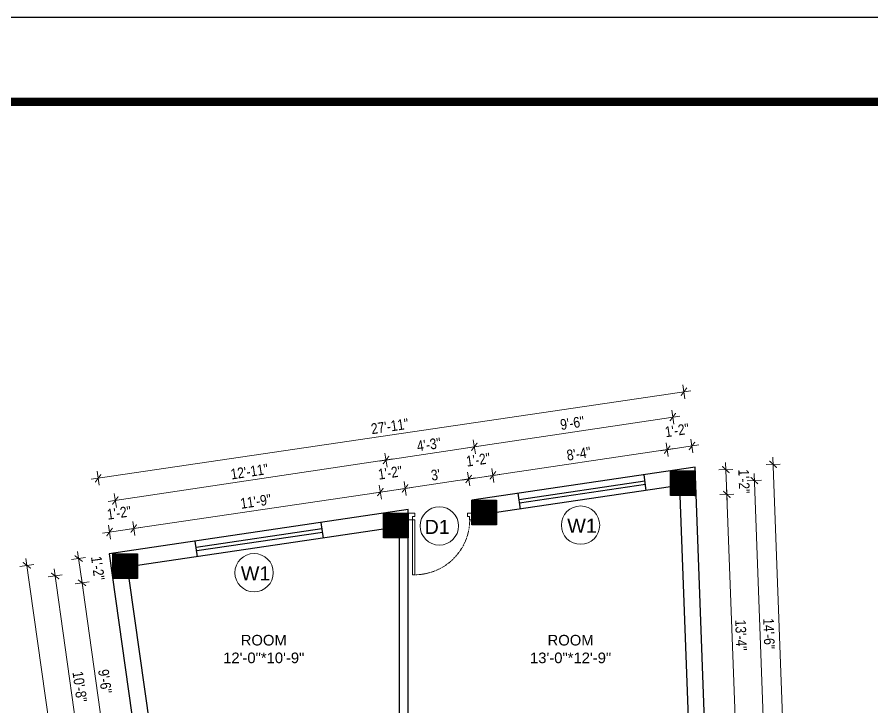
# Model space of a CAD drawing. Header units: inches. Extents: x -9985691 to 3643, y -3270716 to 4788.
# Drawn here: x -4973221.7 to -4972737.6, y -3261962.2 to -3261571.7 of the extents above; entities that cross this region are included whole.
import ezdxf

# ---------------------------------------------------------------- set-up
doc = ezdxf.new("R2010")
doc.units = ezdxf.units.IN
doc.header["$LTSCALE"] = 2
doc.header["$MEASUREMENT"] = 0
doc.header["$PDMODE"] = 34
doc.linetypes.add('HIDDEN', pattern=[0.375, 0.25, -0.125])
doc.layers.get('0').update_dxf_attribs({"linetype": 'CONTINUOUS'})
doc.layers.get('DEFPOINTS').update_dxf_attribs({"color": 141, "linetype": 'CONTINUOUS'})
doc.layers.add('A-Hatch', color=7, linetype='CONTINUOUS')
for name, color, linetype, lineweight in [('Annotate-Lite.w', 177, 'CONTINUOUS', 9), ('DIM 1-100', 4, 'CONTINUOUS', 13), ('Door-Window.w', 4, 'CONTINUOUS', 15), ('TEXT', 181, 'CONTINUOUS', 25)]:
    doc.layers.add(name, color=color, linetype=linetype, lineweight=lineweight)
doc.styles.add('arial.', font='arial.ttf')
doc.styles.add('gaurav', font='arial.ttf')
doc.styles.get("Standard").update_dxf_attribs({"font": 'ARIALN.TTF'})
doc.dimstyles.new('1 by 96', dxfattribs={"dimtxt": 6, "dimasz": 4, "dimexe": 4, "dimexo": 4, "dimgap": 2, "dimtad": 1, "dimdec": 0, "dimzin": 0, "dimdsep": 46, "dimlunit": 4, "dimtxsty": 'Standard', "dimblk": 'ARCHTICK', "dimcen": 0, "dimdle": 4, "dimadec": 0, "dimazin": 0, "dimtfac": 1, "dimtdec": 0, "dimtix": 1, "dimtofl": 0, "dimtmove": 1, "dimatfit": 3, "dimldrblk": 'ARCHTICK', "dimfxl": 4, "dimfxlon": 1, "dimtolj": 1, "dimtzin": 0, "dimlwd": -1, "dimlwe": -1, "dimarcsym": 0})

# ---------------------------------------------------------------- blocks, each defined once
blk = doc.blocks.new('3-0')
at = {"ltscale": 3}
for p, q in [((11063.05, 10097.68), (11065.97, 10099.9)), ((11065.97, 10099.9), (11066.71, 10098.92)), ((11063.05, 10097.68), (11064.53, 10095.73)), ((11065.99, 10096.84), (11064.53, 10095.73)), ((11065.25, 10097.81), (11066.71, 10098.92)), ((11065.99, 10096.84), (11065.25, 10097.81)), ((11085.5, 10074.13), (11110.32, 10092.96)), ((11086.24, 10073.15), (11111.05, 10091.97)), ((11111.05, 10091.97), (11110.32, 10092.96)), ((11084.04, 10073.02), (11082.57, 10071.91)), ((11082.57, 10071.91), (11084.79, 10068.98)), ((11084.04, 10073.02), (11084.78, 10072.04)), ((11084.78, 10072.04), (11086.24, 10073.15)), ((11084.79, 10068.98), (11087.72, 10071.2)), ((11086.24, 10073.15), (11085.5, 10074.13)), ((11087.72, 10071.2), (11086.24, 10073.15))]:
    blk.add_line(p, q, dxfattribs=at)
at = {"layer": 'Door-Window.w', "color": 9, "linetype": 'HIDDEN', "lineweight": 18}
blk.add_arc((11085.5, 10074.13), 31.16, 37.1906, 127.1465, dxfattribs=at)
blk = doc.blocks.new('_ArchTick')
at = {"color": 0, "linetype": 'ByBlock', "const_width": 0.15}
blk.add_lwpolyline([(-0.5, -0.5), (0.5, 0.5)], dxfattribs=at)
blk = doc.blocks.new('*D330')
at = {"layer": 'DEFPOINTS', "color": 0, "ltscale": 0.5, "transparency": 16777216}
for p in [(-4973184.92, -3261891.95), (-4973167.52, -3261889.5), (-4973149.66, -3262002.24)]:
    blk.add_point(p, dxfattribs=at)
at = {"layer": 'DIM 1-100', "color": 0, "ltscale": 0.5, "transparency": 16777216}
for p, q in [((-4973168.44, -3262008.92), (-4973185.48, -3261887.99)), ((-4973180.96, -3261891.39), (-4973188.88, -3261892.51)), ((-4973165.04, -3262004.41), (-4973172.96, -3262005.52))]:
    blk.add_line(p, q, dxfattribs=at)
at = {"layer": 'DIM 1-100', "color": 0, "ltscale": 0.5, "transparency": 16777216, "xscale": 4, "yscale": 4, "zscale": 4}
for p, rotation in [((-4973184.92, -3261891.95), 98.01894551880068), ((-4973169, -3262004.96), 278.0189455188006)]:
    blk.add_blockref('_ArchTick', p, dxfattribs=dict(at, rotation=rotation))
at = {"layer": 'DIM 1-100', "color": 0, "ltscale": 0.5, "transparency": 16777216, "insert": (-4973171.94, -3261947.75), "char_height": 6, "attachment_point": 5, "rotation": 278.0189}
blk.add_mtext('\\A1;9\'-6"', dxfattribs=at)
blk = doc.blocks.new('*D331')
at = {"layer": 'DEFPOINTS', "color": 0, "ltscale": 0.5, "transparency": 16777216}
for p in [(-4973186.85, -3261878.22), (-4973167.52, -3261875.5), (-4973167.52, -3261889.5)]:
    blk.add_point(p, dxfattribs=at)
at = {"layer": 'DIM 1-100', "color": 0, "ltscale": 0.5, "transparency": 16777216}
for p, q in [((-4973184.36, -3261895.91), (-4973187.41, -3261874.26)), ((-4973182.89, -3261877.66), (-4973190.81, -3261878.78)), ((-4973180.96, -3261891.39), (-4973188.88, -3261892.51))]:
    blk.add_line(p, q, dxfattribs=at)
at = {"layer": 'DIM 1-100', "color": 0, "ltscale": 0.5, "transparency": 16777216, "xscale": 4, "yscale": 4, "zscale": 4}
for p, rotation in [((-4973186.85, -3261878.22), 98.01894551880068), ((-4973184.92, -3261891.95), 278.0189455188006)]:
    blk.add_blockref('_ArchTick', p, dxfattribs=dict(at, rotation=rotation))
at = {"layer": 'DIM 1-100', "color": 0, "ltscale": 0.5, "transparency": 16777216, "insert": (-4973175.96, -3261883.69), "char_height": 6, "attachment_point": 5, "rotation": 278.0189}
blk.add_mtext('\\A1;1\'-2"', dxfattribs=at)
blk = doc.blocks.new('*D340')
at = {"layer": 'DEFPOINTS', "color": 0, "ltscale": 0.5, "transparency": 16777216}
for p in [(-4973160.52, -3261882.5), (-4973200.15, -3261888.08), (-4973142.66, -3262009.24)]:
    blk.add_point(p, dxfattribs=at)
at = {"layer": 'DIM 1-100', "color": 0, "ltscale": 0.5, "transparency": 16777216}
for p, q in [((-4973181.73, -3262018.78), (-4973200.71, -3261884.12)), ((-4973196.19, -3261887.52), (-4973204.11, -3261888.64)), ((-4973178.33, -3262014.26), (-4973186.25, -3262015.38))]:
    blk.add_line(p, q, dxfattribs=at)
at = {"layer": 'DIM 1-100', "color": 0, "ltscale": 0.5, "transparency": 16777216, "xscale": 4, "yscale": 4, "zscale": 4}
for p, rotation in [((-4973200.15, -3261888.08), 98.01894551879886), ((-4973182.29, -3262014.82), 278.0189455187988)]:
    blk.add_blockref('_ArchTick', p, dxfattribs=dict(at, rotation=rotation))
at = {"layer": 'DIM 1-100', "color": 0, "ltscale": 0.5, "transparency": 16777216, "insert": (-4973186.21, -3261950.75), "char_height": 6, "attachment_point": 5, "rotation": 278.0189}
blk.add_mtext('\\A1;10\'-8"', dxfattribs=at)
blk = doc.blocks.new('*D341')
at = {"layer": 'DEFPOINTS', "color": 0, "ltscale": 0.5, "transparency": 16777216}
for p in [(-4973169.49, -3261875.5), (-4973129.45, -3262159.74), (-4973176.12, -3262166.32)]:
    blk.add_point(p, dxfattribs=at)
at = {"layer": 'DIM 1-100', "color": 0, "ltscale": 0.5, "transparency": 16777216}
for p, q in [((-4973216.72, -3261878.11), (-4973175.56, -3262170.28)), ((-4973212.2, -3261881.51), (-4973220.12, -3261882.63)), ((-4973172.16, -3262165.76), (-4973180.08, -3262166.87))]:
    blk.add_line(p, q, dxfattribs=at)
at = {"layer": 'DIM 1-100', "color": 0, "ltscale": 0.5, "transparency": 16777216, "xscale": 4, "yscale": 4, "zscale": 4}
for p, rotation in [((-4973216.16, -3261882.07), 98.01894551889016), ((-4973176.12, -3262166.32), 278.0189455188902)]:
    blk.add_blockref('_ArchTick', p, dxfattribs=dict(at, rotation=rotation))
at = {"layer": 'DIM 1-100', "color": 0, "ltscale": 0.5, "transparency": 16777216, "insert": (-4973191.13, -3262023.49), "char_height": 6, "attachment_point": 5, "rotation": 278.0189}
blk.add_mtext('\\A1;23\'-11"', dxfattribs=at)
blk = doc.blocks.new('*D325')
at = {"layer": 'DEFPOINTS', "color": 0, "ltscale": 0.5, "transparency": 16777216}
for p in [(-4972837.77, -3261842.56), (-4972819.81, -3261841.9), (-4972831.28, -3262002.24)]:
    blk.add_point(p, dxfattribs=at)
at = {"layer": 'DIM 1-100', "color": 0, "ltscale": 0.5, "transparency": 16777216}
for p, q in [((-4972813.77, -3262005.6), (-4972819.96, -3261837.9)), ((-4972823.81, -3261842.04), (-4972815.81, -3261841.75)), ((-4972817.91, -3262001.75), (-4972809.92, -3262001.45))]:
    blk.add_line(p, q, dxfattribs=at)
at = {"layer": 'DIM 1-100', "color": 0, "ltscale": 0.5, "transparency": 16777216, "xscale": 4, "yscale": 4, "zscale": 4}
for p, rotation in [((-4972819.81, -3261841.9), 92.11435361980234), ((-4972813.91, -3262001.6), 272.1143536198023)]:
    blk.add_blockref('_ArchTick', p, dxfattribs=dict(at, rotation=rotation))
at = {"layer": 'DIM 1-100', "color": 0, "ltscale": 0.5, "transparency": 16777216, "insert": (-4972811.8, -3261921.56), "char_height": 6, "attachment_point": 5, "rotation": 272.1144}
blk.add_mtext('\\A1;13\'-4"', dxfattribs=at)
blk = doc.blocks.new('*D326')
at = {"layer": 'DEFPOINTS', "color": 0, "ltscale": 0.5, "transparency": 16777216}
for p in [(-4972837.77, -3261828.56), (-4972820.33, -3261827.91), (-4972837.77, -3261842.56)]:
    blk.add_point(p, dxfattribs=at)
at = {"layer": 'DIM 1-100', "color": 0, "ltscale": 0.5, "transparency": 16777216}
for p, q in [((-4972819.66, -3261845.89), (-4972820.47, -3261823.92)), ((-4972824.32, -3261828.06), (-4972816.33, -3261827.77)), ((-4972823.81, -3261842.04), (-4972815.81, -3261841.75))]:
    blk.add_line(p, q, dxfattribs=at)
at = {"layer": 'DIM 1-100', "color": 0, "ltscale": 0.5, "transparency": 16777216, "xscale": 4, "yscale": 4, "zscale": 4}
for p, rotation in [((-4972820.33, -3261827.91), 92.11435361980234), ((-4972819.81, -3261841.9), 272.1143536198023)]:
    blk.add_blockref('_ArchTick', p, dxfattribs=dict(at, rotation=rotation))
at = {"layer": 'DIM 1-100', "color": 0, "ltscale": 0.5, "transparency": 16777216, "insert": (-4972810.05, -3261834.54), "char_height": 6, "attachment_point": 5, "rotation": 272.1144}
blk.add_mtext('\\A1;1\'-2"', dxfattribs=at)
blk = doc.blocks.new('*D328')
at = {"layer": 'DEFPOINTS', "color": 0, "ltscale": 0.5, "transparency": 16777216}
for p in [(-4972844.77, -3261835.56), (-4972804.23, -3261834.06), (-4972838.28, -3262009.24)]:
    blk.add_point(p, dxfattribs=at)
at = {"layer": 'DIM 1-100', "color": 0, "ltscale": 0.5, "transparency": 16777216}
for p, q in [((-4972797.67, -3262011.74), (-4972804.37, -3261830.06)), ((-4972808.22, -3261834.21), (-4972800.23, -3261833.91)), ((-4972801.81, -3262007.89), (-4972793.82, -3262007.6))]:
    blk.add_line(p, q, dxfattribs=at)
at = {"layer": 'DIM 1-100', "color": 0, "ltscale": 0.5, "transparency": 16777216, "xscale": 4, "yscale": 4, "zscale": 4}
for p, rotation in [((-4972804.23, -3261834.06), 92.11435361980189), ((-4972797.81, -3262007.75), 272.1143536198019)]:
    blk.add_blockref('_ArchTick', p, dxfattribs=dict(at, rotation=rotation))
at = {"layer": 'DIM 1-100', "color": 0, "ltscale": 0.5, "transparency": 16777216, "insert": (-4972795.96, -3261920.72), "char_height": 6, "attachment_point": 5, "rotation": 272.1144}
blk.add_mtext('\\A1;14\'-6"', dxfattribs=at)
blk = doc.blocks.new('*D313')
at = {"layer": 'DEFPOINTS', "color": 0, "ltscale": 0.5, "transparency": 16777216}
for p in [(-4972793.6, -3261824.86), (-4972837.77, -3261826.49), (-4972825.47, -3262159.74)]:
    blk.add_point(p, dxfattribs=at)
at = {"layer": 'DIM 1-100', "color": 0, "ltscale": 0.5, "transparency": 16777216}
for p, q in [((-4972781.15, -3262162.11), (-4972793.74, -3261820.86)), ((-4972797.59, -3261825.01), (-4972789.6, -3261824.71)), ((-4972785.29, -3262158.26), (-4972777.3, -3262157.96))]:
    blk.add_line(p, q, dxfattribs=at)
at = {"layer": 'DIM 1-100', "color": 0, "ltscale": 0.5, "transparency": 16777216, "xscale": 4, "yscale": 4, "zscale": 4}
for p, rotation in [((-4972793.6, -3261824.86), 92.11435361988767), ((-4972781.29, -3262158.11), 272.1143536198877)]:
    blk.add_blockref('_ArchTick', p, dxfattribs=dict(at, rotation=rotation))
at = {"layer": 'DIM 1-100', "color": 0, "ltscale": 0.5, "transparency": 16777216, "insert": (-4972782.38, -3261991.3), "char_height": 6, "attachment_point": 5, "rotation": 272.1144}
blk.add_mtext('\\A1;27\'-9"', dxfattribs=at)
blk = doc.blocks.new('*D314')
at = {"layer": 'DEFPOINTS', "color": 0, "ltscale": 0.5, "transparency": 16777216}
for p in [(-4973015.98, -3261840.58), (-4973014.21, -3261852.56), (-4973153.52, -3261875.5)]:
    blk.add_point(p, dxfattribs=at)
at = {"layer": 'DIM 1-100', "color": 0, "ltscale": 0.5, "transparency": 16777216}
for p, q in [((-4973159.59, -3261861.8), (-4973012.02, -3261840)), ((-4973015.4, -3261844.54), (-4973016.57, -3261836.63)), ((-4973155.04, -3261865.17), (-4973156.21, -3261857.26))]:
    blk.add_line(p, q, dxfattribs=at)
at = {"layer": 'DIM 1-100', "color": 0, "ltscale": 0.5, "transparency": 16777216, "xscale": 4, "yscale": 4, "zscale": 4}
for p, rotation in [((-4973015.98, -3261840.58), 8.403880657175328), ((-4973155.63, -3261861.22), 188.4038806571753)]:
    blk.add_blockref('_ArchTick', p, dxfattribs=dict(at, rotation=rotation))
at = {"layer": 'DIM 1-100', "color": 0, "ltscale": 0.5, "transparency": 16777216, "insert": (-4973086.55, -3261845.89), "char_height": 6, "attachment_point": 5, "rotation": 8.4039}
blk.add_mtext('\\A1;11\'-9"', dxfattribs=at)
blk = doc.blocks.new('*D315')
at = {"layer": 'DEFPOINTS', "color": 0, "ltscale": 0.5, "transparency": 16777216}
for p in [(-4973001.98, -3261838.52), (-4973014.21, -3261852.56), (-4973000.21, -3261850.49)]:
    blk.add_point(p, dxfattribs=at)
at = {"layer": 'DIM 1-100', "color": 0, "ltscale": 0.5, "transparency": 16777216}
for p, q in [((-4973001.4, -3261842.47), (-4973002.57, -3261834.56)), ((-4973019.94, -3261841.17), (-4972998.02, -3261837.93)), ((-4973015.4, -3261844.54), (-4973016.57, -3261836.63))]:
    blk.add_line(p, q, dxfattribs=at)
at = {"layer": 'DIM 1-100', "color": 0, "ltscale": 0.5, "transparency": 16777216, "xscale": 4, "yscale": 4, "zscale": 4}
for p, rotation in [((-4973001.98, -3261838.52), 8.403880657175328), ((-4973015.98, -3261840.58), 188.4038806571753)]:
    blk.add_blockref('_ArchTick', p, dxfattribs=dict(at, rotation=rotation))
at = {"layer": 'DIM 1-100', "color": 0, "ltscale": 0.5, "transparency": 16777216, "insert": (-4973010.45, -3261829.63), "char_height": 6, "attachment_point": 5, "rotation": 8.4039}
blk.add_mtext('\\A1;1\'-2"', dxfattribs=at)
blk = doc.blocks.new('*D316')
at = {"layer": 'DEFPOINTS', "color": 0, "ltscale": 0.5, "transparency": 16777216}
for p in [(-4972965.98, -3261833.2), (-4972964.21, -3261845.17), (-4973000.21, -3261850.49)]:
    blk.add_point(p, dxfattribs=at)
at = {"layer": 'DIM 1-100', "color": 0, "ltscale": 0.5, "transparency": 16777216}
for p, q in [((-4972965.4, -3261837.15), (-4972966.57, -3261829.24)), ((-4973005.94, -3261839.1), (-4972962.02, -3261832.61)), ((-4973001.4, -3261842.47), (-4973002.57, -3261834.56))]:
    blk.add_line(p, q, dxfattribs=at)
at = {"layer": 'DIM 1-100', "color": 0, "ltscale": 0.5, "transparency": 16777216, "xscale": 4, "yscale": 4, "zscale": 4}
for p, rotation in [((-4972965.98, -3261833.2), 8.403880657175328), ((-4973001.98, -3261838.52), 188.4038806571753)]:
    blk.add_blockref('_ArchTick', p, dxfattribs=dict(at, rotation=rotation))
at = {"layer": 'DIM 1-100', "color": 0, "ltscale": 0.5, "transparency": 16777216, "insert": (-4972984.72, -3261830.85), "char_height": 6, "attachment_point": 5, "rotation": 8.4039}
blk.add_mtext("\\A1;3'", dxfattribs=at)
blk = doc.blocks.new('*D317')
at = {"layer": 'DEFPOINTS', "color": 0, "ltscale": 0.5, "transparency": 16777216}
for p in [(-4972952.28, -3261831.17), (-4972964.21, -3261845.17), (-4972950.21, -3261845.17)]:
    blk.add_point(p, dxfattribs=at)
at = {"layer": 'DIM 1-100', "color": 0, "ltscale": 0.5, "transparency": 16777216}
for p, q in [((-4972969.94, -3261833.78), (-4972948.32, -3261830.59)), ((-4972965.4, -3261837.15), (-4972966.57, -3261829.24)), ((-4972951.7, -3261835.13), (-4972952.86, -3261827.22))]:
    blk.add_line(p, q, dxfattribs=at)
at = {"layer": 'DIM 1-100', "color": 0, "ltscale": 0.5, "transparency": 16777216, "xscale": 4, "yscale": 4, "zscale": 4}
for p, rotation in [((-4972965.98, -3261833.2), 188.4038806571753), ((-4972952.28, -3261831.17), 8.403880657175328)]:
    blk.add_blockref('_ArchTick', p, dxfattribs=dict(at, rotation=rotation))
at = {"layer": 'DIM 1-100', "color": 0, "ltscale": 0.5, "transparency": 16777216, "insert": (-4972960.6, -3261822.27), "char_height": 6, "attachment_point": 5, "rotation": 8.4039}
blk.add_mtext('\\A1;1\'-2"', dxfattribs=at)
blk = doc.blocks.new('*D318')
at = {"layer": 'DEFPOINTS', "color": 0, "ltscale": 0.5, "transparency": 16777216}
for p in [(-4972853.54, -3261816.59), (-4972851.77, -3261828.56), (-4972950.21, -3261845.17)]:
    blk.add_point(p, dxfattribs=at)
at = {"layer": 'DIM 1-100', "color": 0, "ltscale": 0.5, "transparency": 16777216}
for p, q in [((-4972956.24, -3261831.76), (-4972849.58, -3261816)), ((-4972852.96, -3261820.54), (-4972854.12, -3261812.63)), ((-4972951.7, -3261835.13), (-4972952.86, -3261827.22))]:
    blk.add_line(p, q, dxfattribs=at)
at = {"layer": 'DIM 1-100', "color": 0, "ltscale": 0.5, "transparency": 16777216, "xscale": 4, "yscale": 4, "zscale": 4}
for p, rotation in [((-4972853.54, -3261816.59), 8.403880657175328), ((-4972952.28, -3261831.17), 188.4038806571753)]:
    blk.add_blockref('_ArchTick', p, dxfattribs=dict(at, rotation=rotation))
at = {"layer": 'DIM 1-100', "color": 0, "ltscale": 0.5, "transparency": 16777216, "insert": (-4972903.65, -3261818.87), "char_height": 6, "attachment_point": 5, "rotation": 8.4039}
blk.add_mtext('\\A1;8\'-4"', dxfattribs=at)
blk = doc.blocks.new('*D319')
at = {"layer": 'DEFPOINTS', "color": 0, "ltscale": 0.5, "transparency": 16777216}
for p in [(-4972839.54, -3261814.52), (-4972851.77, -3261828.56), (-4972837.77, -3261826.49)]:
    blk.add_point(p, dxfattribs=at)
at = {"layer": 'DIM 1-100', "color": 0, "ltscale": 0.5, "transparency": 16777216}
for p, q in [((-4972838.96, -3261818.47), (-4972840.12, -3261810.56)), ((-4972857.5, -3261817.17), (-4972835.58, -3261813.93)), ((-4972852.96, -3261820.54), (-4972854.12, -3261812.63))]:
    blk.add_line(p, q, dxfattribs=at)
at = {"layer": 'DIM 1-100', "color": 0, "ltscale": 0.5, "transparency": 16777216, "xscale": 4, "yscale": 4, "zscale": 4}
for p, rotation in [((-4972853.54, -3261816.59), 188.4038806571753), ((-4972839.54, -3261814.52), 8.403880657175328)]:
    blk.add_blockref('_ArchTick', p, dxfattribs=dict(at, rotation=rotation))
at = {"layer": 'DIM 1-100', "color": 0, "ltscale": 0.5, "transparency": 16777216, "insert": (-4972848.01, -3261805.63), "char_height": 6, "attachment_point": 5, "rotation": 8.4039}
blk.add_mtext('\\A1;1\'-2"', dxfattribs=at)
blk = doc.blocks.new('*D320')
at = {"layer": 'DEFPOINTS', "color": 0, "ltscale": 0.5, "transparency": 16777216}
for p in [(-4973169.33, -3261863.24), (-4973167.52, -3261875.5), (-4973153.52, -3261875.5)]:
    blk.add_point(p, dxfattribs=at)
at = {"layer": 'DIM 1-100', "color": 0, "ltscale": 0.5, "transparency": 16777216}
for p, q in [((-4973168.75, -3261867.2), (-4973169.91, -3261859.28)), ((-4973155.04, -3261865.17), (-4973156.21, -3261857.26)), ((-4973151.67, -3261860.63), (-4973173.29, -3261863.82))]:
    blk.add_line(p, q, dxfattribs=at)
at = {"layer": 'DIM 1-100', "color": 0, "ltscale": 0.5, "transparency": 16777216, "xscale": 4, "yscale": 4, "zscale": 4}
for p, rotation in [((-4973155.63, -3261861.22), 8.40388065717532), ((-4973169.33, -3261863.24), 188.4038806571753)]:
    blk.add_blockref('_ArchTick', p, dxfattribs=dict(at, rotation=rotation))
at = {"layer": 'DIM 1-100', "color": 0, "ltscale": 0.5, "transparency": 16777216, "insert": (-4973163.94, -3261852.31), "char_height": 6, "attachment_point": 5, "rotation": 8.4039}
blk.add_mtext('\\A1;1\'-2"', dxfattribs=at)
blk = doc.blocks.new('*D321')
at = {"layer": 'DEFPOINTS', "color": 0, "ltscale": 0.5, "transparency": 16777216}
for p in [(-4973166.07, -3261845.39), (-4973007.21, -3261859.56), (-4973160.52, -3261882.5)]:
    blk.add_point(p, dxfattribs=at)
at = {"layer": 'DIM 1-100', "color": 0, "ltscale": 0.5, "transparency": 16777216}
for p, q in [((-4973012.17, -3261826.41), (-4973013.36, -3261818.5)), ((-4973008.81, -3261821.86), (-4973170.03, -3261845.98)), ((-4973165.48, -3261849.35), (-4973166.66, -3261841.44))]:
    blk.add_line(p, q, dxfattribs=at)
at = {"layer": 'DIM 1-100', "color": 0, "ltscale": 0.5, "transparency": 16777216, "xscale": 4, "yscale": 4, "zscale": 4}
for p, rotation in [((-4973012.76, -3261822.45), 8.510423086332324), ((-4973166.07, -3261845.39), 188.5104230863323)]:
    blk.add_blockref('_ArchTick', p, dxfattribs=dict(at, rotation=rotation))
at = {"layer": 'DIM 1-100', "color": 0, "ltscale": 0.5, "transparency": 16777216, "insert": (-4973090.16, -3261828.96), "char_height": 6, "attachment_point": 5, "rotation": 8.5104}
blk.add_mtext('\\A1;12\'-11"', dxfattribs=at)
blk = doc.blocks.new('*D345')
at = {"layer": 'DEFPOINTS', "color": 0, "ltscale": 0.5, "transparency": 16777216}
for p in [(-4972962.78, -3261814.97), (-4972957.21, -3261852.17), (-4973007.21, -3261859.56)]:
    blk.add_point(p, dxfattribs=at)
at = {"layer": 'DIM 1-100', "color": 0, "ltscale": 0.5, "transparency": 16777216}
for p, q in [((-4972962.19, -3261818.93), (-4972963.37, -3261811.02)), ((-4973016.72, -3261823.04), (-4972958.82, -3261814.38)), ((-4973012.17, -3261826.41), (-4973013.36, -3261818.5))]:
    blk.add_line(p, q, dxfattribs=at)
at = {"layer": 'DIM 1-100', "color": 0, "ltscale": 0.5, "transparency": 16777216, "xscale": 4, "yscale": 4, "zscale": 4}
for p, rotation in [((-4972962.78, -3261814.97), 8.510423086327975), ((-4973012.76, -3261822.45), 188.510423086328)]:
    blk.add_blockref('_ArchTick', p, dxfattribs=dict(at, rotation=rotation))
at = {"layer": 'DIM 1-100', "color": 0, "ltscale": 0.5, "transparency": 16777216, "insert": (-4972988.52, -3261813.7), "char_height": 6, "attachment_point": 5, "rotation": 8.5104}
blk.add_mtext('\\A1;4\'-3"', dxfattribs=at)
blk = doc.blocks.new('*D346')
at = {"layer": 'DEFPOINTS', "color": 0, "ltscale": 0.5, "transparency": 16777216}
for p in [(-4972850.37, -3261798.15), (-4972844.77, -3261835.56), (-4972957.21, -3261852.17)]:
    blk.add_point(p, dxfattribs=at)
at = {"layer": 'DIM 1-100', "color": 0, "ltscale": 0.5, "transparency": 16777216}
for p, q in [((-4972849.78, -3261802.11), (-4972850.96, -3261794.19)), ((-4972966.73, -3261815.56), (-4972846.41, -3261797.56)), ((-4972962.19, -3261818.93), (-4972963.37, -3261811.02))]:
    blk.add_line(p, q, dxfattribs=at)
at = {"layer": 'DIM 1-100', "color": 0, "ltscale": 0.5, "transparency": 16777216, "xscale": 4, "yscale": 4, "zscale": 4}
for p, rotation in [((-4972850.37, -3261798.15), 8.510423086327975), ((-4972962.78, -3261814.97), 188.510423086328)]:
    blk.add_blockref('_ArchTick', p, dxfattribs=dict(at, rotation=rotation))
at = {"layer": 'DIM 1-100', "color": 0, "ltscale": 0.5, "transparency": 16777216, "insert": (-4972907.32, -3261801.55), "char_height": 6, "attachment_point": 5, "rotation": 8.5104}
blk.add_mtext('\\A1;9\'-6"', dxfattribs=at)
blk = doc.blocks.new('*D382')
at = {"layer": 'DEFPOINTS', "color": 0, "ltscale": 0.5, "transparency": 16777216}
for p in [(-4972837.77, -3261826.49), (-4973175.8, -3261832.8), (-4973169.49, -3261875.5)]:
    blk.add_point(p, dxfattribs=at)
at = {"layer": 'DIM 1-100', "color": 0, "ltscale": 0.5, "transparency": 16777216}
for p, q in [((-4972843.49, -3261787.75), (-4972844.66, -3261779.84)), ((-4972840.12, -3261783.21), (-4973179.76, -3261833.38)), ((-4973175.21, -3261836.76), (-4973176.38, -3261828.84))]:
    blk.add_line(p, q, dxfattribs=at)
at = {"layer": 'DIM 1-100', "color": 0, "ltscale": 0.5, "transparency": 16777216, "xscale": 4, "yscale": 4, "zscale": 4}
for p, rotation in [((-4972844.08, -3261783.79), 8.403880655919362), ((-4973175.8, -3261832.8), 188.4038806559193)]:
    blk.add_blockref('_ArchTick', p, dxfattribs=dict(at, rotation=rotation))
at = {"layer": 'DIM 1-100', "color": 0, "ltscale": 0.5, "transparency": 16777216, "insert": (-4973010.67, -3261803.34), "char_height": 6, "attachment_point": 5, "rotation": 8.4039}
blk.add_mtext('\\A1;27\'-11"', dxfattribs=at)

msp = doc.modelspace()

# ---------------------------------------------------------------- hatches: boundary and pattern name
at = {"layer": 'A-Hatch', "ltscale": 0.5}
h = msp.add_hatch(dxfattribs=at)
h.set_pattern_fill('ANSI31', color=256)
h.set_pattern_definition([(45, (118580.94194, -3423.0877), (-0.0883883476483, 0.0883883476483), [])])
h.paths.add_polyline_path([(-4972837.77, -3261828.56), (-4972851.77, -3261828.56), (-4972851.77, -3261842.56), (-4972837.77, -3261842.56)])
h = msp.add_hatch(dxfattribs=at)
h.set_pattern_fill('ANSI31', color=256)
h.set_pattern_definition([(45, (118468.50092, -3439.69933), (-0.0883883476483, 0.0883883476483), [])])
h.paths.add_polyline_path([(-4972950.21, -3261845.17), (-4972964.21, -3261845.17), (-4972964.21, -3261859.17), (-4972950.21, -3261859.17)])
h = msp.add_hatch(dxfattribs=at)
h.set_pattern_fill('ANSI31', color=256)
h.set_pattern_definition([(45, (118418.50092, -3447.08615), (-0.0883883476483, 0.0883883476483), [])])
h.paths.add_polyline_path([(-4973000.21, -3261852.56), (-4973014.21, -3261852.56), (-4973014.21, -3261866.56), (-4973000.21, -3261866.56)])
h = msp.add_hatch(dxfattribs=at)
h.set_pattern_fill('ANSI31', color=256)
h.set_pattern_definition([(45, (118265.19392, -3470.02655), (-0.0883883476483, 0.0883883476483), [])])
h.paths.add_polyline_path([(-4973153.52, -3261875.5), (-4973167.52, -3261875.5), (-4973167.52, -3261889.5), (-4973153.52, -3261889.5)])

# ---------------------------------------------------------------- linework, layer by layer
at = {"ltscale": 0.5}
for p, q in [((-4972865.38, -3261839.67), (-4972866.69, -3261830.76)), ((-4972937.41, -3261844.75), (-4972866.18, -3261834.23)), ((-4972851.77, -3261837.66), (-4972950.21, -3261852.2)), ((-4972937.12, -3261846.73), (-4972865.89, -3261836.2)), ((-4972936.61, -3261850.19), (-4972937.92, -3261841.29)), ((-4972840.29, -3262002.24), (-4972846.18, -3261842.56)), ((-4973000.21, -3261852.56), (-4973000.21, -3261850.49)), ((-4973048.25, -3261866.68), (-4973049.57, -3261857.78)), ((-4973000.21, -3262006.74), (-4973000.21, -3261859.78)), ((-4973014.21, -3261861.65), (-4973153.52, -3261882.24)), ((-4973120.28, -3261871.77), (-4973049.06, -3261861.24)), ((-4973119.99, -3261873.74), (-4973048.76, -3261863.22)), ((-4973119.48, -3261877.21), (-4973120.79, -3261868.3)), ((-4973005.21, -3262002.24), (-4973005.21, -3261866.56)), ((-4973158.43, -3261889.5), (-4973142.55, -3262002.24))]:
    msp.add_line(p, q, dxfattribs=at)
msp.add_lwpolyline([(-4973919.51, -3263816.79), (-4973919.51, -3261571.75), (-4970744.71, -3261571.75), (-4970744.71, -3263816.79)], close=True)
at = {"const_width": 4.8}
msp.add_lwpolyline([(-4970792.71, -3263768.79), (-4970792.71, -3261619.75), (-4973775.51, -3261619.75), (-4973775.51, -3263768.79)], close=True, dxfattribs=at)
at = {"ltscale": 0.5}
for points in [[(-4972964.21, -3262159.74), (-4972825.47, -3262159.74), (-4972837.77, -3261826.49), (-4972964.21, -3261845.17)], [(-4973000.21, -3261850.49), (-4973169.49, -3261875.5), (-4973129.45, -3262159.74), (-4973115.45, -3262159.74)]]:
    msp.add_lwpolyline(points, dxfattribs=at)
for points in [[(-4972851.77, -3261828.56), (-4972837.77, -3261828.56), (-4972837.77, -3261842.56), (-4972851.77, -3261842.56)], [(-4972964.21, -3261845.17), (-4972950.21, -3261845.17), (-4972950.21, -3261859.17), (-4972964.21, -3261859.17)], [(-4973014.21, -3261852.56), (-4973000.21, -3261852.56), (-4973000.21, -3261866.56), (-4973014.21, -3261866.56)], [(-4973167.52, -3261875.5), (-4973153.52, -3261875.5), (-4973153.52, -3261889.5), (-4973167.52, -3261889.5)]]:
    msp.add_lwpolyline(points, close=True, dxfattribs=at)
at = {"layer": 'Annotate-Lite.w', "ltscale": 0.005}
for centre in [(-4972982.59, -3261859.75), (-4972902.63, -3261859.31), (-4973087.48, -3261886.23)]:
    msp.add_circle(centre, 10.86, dxfattribs=at)

# ---------------------------------------------------------------- block references
at = {"layer": 'Door-Window.w', "linetype": 'ByBlock', "xscale": 0.9997910039992908, "yscale": 0.9997910037636757, "zscale": 0.9997910039624013, "rotation": 232.8094047736232}
msp.add_blockref('3-0', (-4974320.77, -3246938.82), dxfattribs=at)

# ---------------------------------------------------------------- texts
at = {"layer": 'Annotate-Lite.w', "ltscale": 0.005, "char_height": 8, "style": 'gaurav'}
for s, insert, attachment_point in [('D1', (-4972976.67, -3261864.31), 9), ('W1', (-4972910.17, -3261855.66), 1), ('W1', (-4973095.02, -3261882.58), 1)]:
    msp.add_mtext_dynamic_manual_height_columns(s, width=8, gutter_width=100, heights=[0], dxfattribs=dict(at, insert=insert, attachment_point=attachment_point))
at = {"layer": 'TEXT', "lineweight": -2, "char_height": 6, "attachment_point": 5, "style": 'arial.'}
for s, insert in [('ROOM\\P12\'-0"*10\'-9"', (-4973082.02, -3261929.48)), ('ROOM\\P13\'-0"*12\'-9"', (-4972908.26, -3261929.48))]:
    msp.add_mtext_dynamic_manual_height_columns(s, width=45.7314, gutter_width=30, heights=[0], dxfattribs=dict(at, insert=insert))

# ---------------------------------------------------------------- dimensions: what is measured, and where the dimension line sits
at = {"layer": 'DIM 1-100', "ltscale": 0.5}
for p1, p2, distance, picture, middle in [((-4972837.77, -3261826.49), (-4973169.49, -3261875.5), -43.16, '*D382', (-4973010.67, -3261803.34)), ((-4973007.21, -3261859.56), (-4973160.52, -3261882.5), -37.52, '*D321', (-4973090.16, -3261828.96)), ((-4972825.47, -3262159.74), (-4972837.77, -3261826.49), -44.21, '*D313', (-4972782.38, -3261991.3)), ((-4973169.49, -3261875.5), (-4973129.45, -3262159.74), -47.13, '*D341', (-4973191.13, -3262023.49))]:
    dim = msp.add_aligned_dim(p1=p1, p2=p2, distance=distance, dimstyle='1 by 96', dxfattribs=at)
    dim.commit()
    dim.dimension.update_dxf_attribs({"geometry": picture, "text_midpoint": middle})
for base, p1, p2, angle, picture, middle in [((-4972850.37, -3261798.15), (-4972957.21, -3261852.17), (-4972844.77, -3261835.56), 8.5104, '*D346', (-4972907.32, -3261801.55)), ((-4972962.78, -3261814.97), (-4973007.21, -3261859.56), (-4972957.21, -3261852.17), 8.5104, '*D345', (-4972988.52, -3261813.7)), ((-4972853.54, -3261816.59), (-4972950.21, -3261845.17), (-4972851.77, -3261828.56), 188.4039, '*D318', (-4972903.65, -3261818.87)), ((-4972965.98, -3261833.2), (-4973000.21, -3261850.49), (-4972964.21, -3261845.17), 188.4039, '*D316', (-4972984.72, -3261830.85)), ((-4972804.23, -3261834.06), (-4972838.28, -3262009.24), (-4972844.77, -3261835.56), 272.1144, '*D328', (-4972795.96, -3261920.72)), ((-4973015.98, -3261840.58), (-4973153.52, -3261875.5), (-4973014.21, -3261852.56), 188.4039, '*D314', (-4973086.55, -3261845.89)), ((-4972819.81, -3261841.9), (-4972831.28, -3262002.24), (-4972837.77, -3261842.56), 272.1144, '*D325', (-4972811.8, -3261921.56)), ((-4973200.15, -3261888.08), (-4973142.66, -3262009.24), (-4973160.52, -3261882.5), 278.0189, '*D340', (-4973186.21, -3261950.75)), ((-4973184.92, -3261891.95), (-4973149.66, -3262002.24), (-4973167.52, -3261889.5), 278.0189, '*D330', (-4973171.94, -3261947.75))]:
    dim = msp.add_linear_dim(base=base, p1=p1, p2=p2, angle=angle, dimstyle='1 by 96', dxfattribs=at)
    dim.commit()
    dim.dimension.update_dxf_attribs({"geometry": picture, "text_midpoint": middle})
for base, p1, p2, angle, picture, middle in [((-4972839.54, -3261814.52), (-4972851.77, -3261828.56), (-4972837.77, -3261826.49), 188.4039, '*D319', (-4972847.27, -3261810.59)), ((-4972952.28, -3261831.17), (-4972964.21, -3261845.17), (-4972950.21, -3261845.17), 188.4039, '*D317', (-4972959.86, -3261827.23)), ((-4973001.98, -3261838.52), (-4973014.21, -3261852.56), (-4973000.21, -3261850.49), 188.4039, '*D315', (-4973009.71, -3261834.59)), ((-4972820.33, -3261827.91), (-4972837.77, -3261842.56), (-4972837.77, -3261828.56), 272.1144, '*D326', (-4972815.06, -3261834.72)), ((-4973169.33, -3261863.24), (-4973153.52, -3261875.5), (-4973167.52, -3261875.5), 188.4039, '*D320', (-4973163.21, -3261857.27)), ((-4973186.85, -3261878.22), (-4973167.52, -3261889.5), (-4973167.52, -3261875.5), 278.0189, '*D331', (-4973180.92, -3261884.39))]:
    dim = msp.add_linear_dim(base=base, p1=p1, p2=p2, angle=angle, dimstyle='1 by 96', dxfattribs=at)
    dim.commit()
    dim.dimension.update_dxf_attribs({"geometry": picture, "text_midpoint": middle, "dimtype": 160})

doc.saveas('drawing.dxf')
